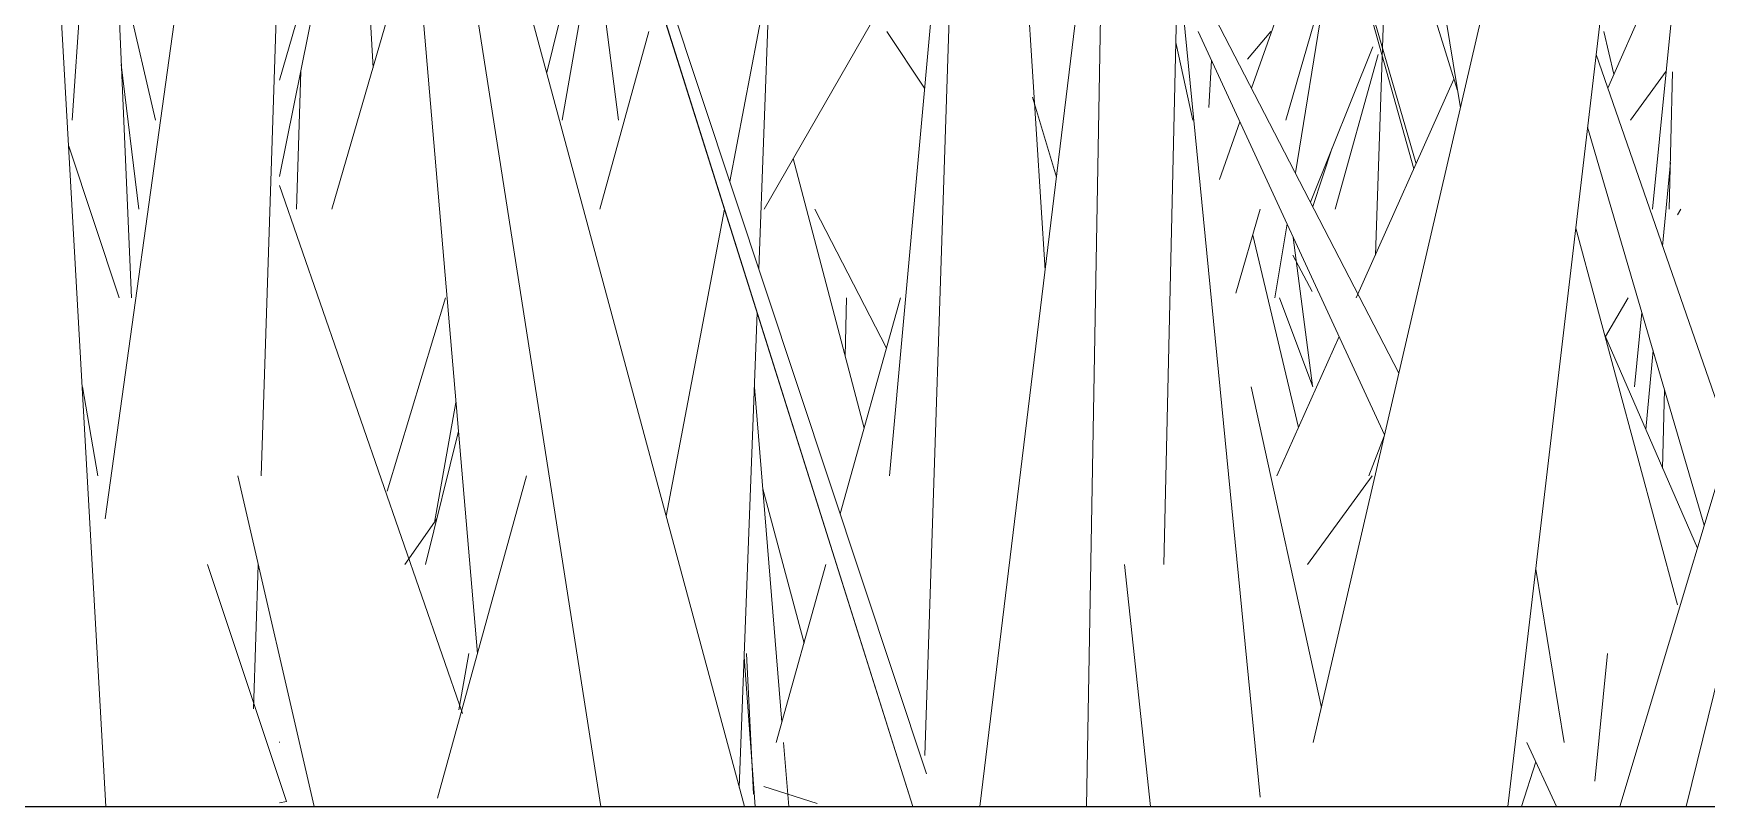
# Model space of a CAD drawing. Header units: millimetres. Extents: x -9575 to 27274, y -4387 to 11354.
# Drawn here: x -7366.4 to -7314.4, y 3048 to 3072 of the extents above; entities that cross this region are included whole.
import ezdxf

# ---------------------------------------------------------------- set-up
doc = ezdxf.new("R2010")
doc.units = ezdxf.units.MM
doc.layers.add('G-IMPT', color=8, linetype='Continuous', lineweight=9)

# ---------------------------------------------------------------- blocks, each defined once
blk = doc.blocks.new('Grass Array - 25_dwg-V48-North')
at = {"layer": 'G-IMPT'}
for p, q in [((-7364.146, 3056.935), (-7357.872, 3102.153)), ((-7338.508, 3100.295), (-7344.758, 3067.404)), ((-7320.6, 3048), (-7314.866, 3096.895)), ((-7357.231, 3095.983), (-7355.835, 3070.938)), ((-7322.077, 3069.687), (-7326.018, 3093.796)), ((-7353.335, 3093.244), (-7338.654, 3049.012)), ((-7339.078, 3048), (-7353.335, 3093.244)), ((-7358.187, 3092.52), (-7359.307, 3058.27)), ((-7355.723, 3089.394), (-7352.594, 3052.752)), ((-7336.533, 3089.081), (-7334.97, 3064.652)), ((-7348.763, 3048), (-7354.932, 3087.437)), ((-7339.078, 3048), (-7350.717, 3084.934)), ((-7364.211, 3083.72), (-7365.171, 3069.306)), ((-7363.33, 3063.788), (-7364.211, 3083.72)), ((-7366.064, 3082.336), (-7364.127, 3048)), ((-7337.63, 3082.278), (-7339.803, 3058.27)), ((-7338.701, 3049.589), (-7337.63, 3082.278)), ((-7353.05, 3080.453), (-7344.303, 3048)), ((-7331.43, 3080.255), (-7328.294, 3048.286)), ((-7322.166, 3070.228), (-7325.328, 3080.399)), ((-7333.117, 3079.869), (-7336.998, 3048)), ((-7333.681, 3048), (-7333.117, 3079.869)), ((-7328.559, 3070.302), (-7325.349, 3079.405)), ((-7358.734, 3067.561), (-7356.724, 3077.551)), ((-7349.963, 3069.306), (-7348.513, 3077.582)), ((-7325.103, 3077.582), (-7327.495, 3069.306)), ((-7320.247, 3077.582), (-7326.643, 3049.993)), ((-7363.33, 3063.788), (-7363.931, 3077.389)), ((-7324.328, 3076.402), (-7324.717, 3065.114)), ((-7349.322, 3075.345), (-7350.444, 3070.785)), ((-7338.581, 3075.441), (-7343.695, 3066.547)), ((-7317.499, 3070.301), (-7315.333, 3075.224)), ((-7363.806, 3074.562), (-7362.59, 3069.306)), ((-7354.703, 3074.823), (-7357.115, 3066.547)), ((-7348.927, 3074.823), (-7348.217, 3069.306)), ((-7323.519, 3067.798), (-7325.481, 3074.823)), ((-7324.61, 3071.936), (-7325.452, 3074.823)), ((-7343.858, 3064.692), (-7343.51, 3073.975)), ((-7333.681, 3048), (-7333.218, 3074.178)), ((-7330.851, 3074.351), (-7331.284, 3055.511)), ((-7323.986, 3061.456), (-7330.533, 3074.119)), ((-7315.333, 3074.324), (-7316.116, 3066.547)), ((-7327.201, 3067.674), (-7326.213, 3073.741)), ((-7358.231, 3072.301), (-7358.734, 3070.551)), ((-7348.792, 3066.547), (-7347.271, 3072.065)), ((-7339.881, 3072.065), (-7338.714, 3070.297)), ((-7330.223, 3072.065), (-7324.431, 3059.536)), ((-7328.687, 3071.199), (-7327.962, 3072.065)), ((-7324.61, 3071.936), (-7323.449, 3067.954)), ((-7317.309, 3070.732), (-7317.628, 3072.065)), ((-7330.383, 3069.306), (-7330.911, 3071.721)), ((-7326.731, 3066.767), (-7324.792, 3071.589)), ((-7325.967, 3066.547), (-7324.635, 3071.352)), ((-7317.862, 3071.348), (-7313.582, 3059.004)), ((-7363.102, 3066.547), (-7363.651, 3071.04)), ((-7358.213, 3066.547), (-7358.078, 3070.821)), ((-7329.887, 3069.704), (-7329.806, 3071.161)), ((-7316.794, 3069.306), (-7315.685, 3070.832)), ((-7315.596, 3066.547), (-7315.488, 3070.805)), ((-7322.276, 3070.582), (-7325.309, 3063.788)), ((-7335.363, 3070.024), (-7334.618, 3067.54)), ((-7329.559, 3067.464), (-7328.926, 3069.259)), ((-7314.504, 3056.735), (-7318.127, 3069.09)), ((-7363.719, 3063.788), (-7365.283, 3068.496)), ((-7326.661, 3066.631), (-7326.055, 3068.448)), ((-7340.589, 3059.747), (-7342.794, 3068.114)), ((-7315.559, 3067.989), (-7315.798, 3065.393)), ((-7353.06, 3050.884), (-7358.734, 3067.283)), ((-7344.922, 3066.545), (-7346.733, 3057.015)), ((-7342.117, 3066.547), (-7339.895, 3062.227)), ((-7328.292, 3066.547), (-7329.044, 3063.942)), ((-7315.229, 3066.547), (-7315.333, 3066.372)), ((-7327.106, 3059.765), (-7328.525, 3065.739)), ((-7327.833, 3063.788), (-7327.459, 3066.086)), ((-7326.672, 3061.06), (-7327.265, 3065.666)), ((-7318.494, 3065.956), (-7315.333, 3054.26)), ((-7327.274, 3065.115), (-7326.675, 3063.989)), ((-7355.396, 3057.789), (-7353.581, 3063.788)), ((-7341.333, 3057.084), (-7339.459, 3063.788)), ((-7341.333, 3057.084), (-7339.459, 3063.788)), ((-7341.136, 3063.788), (-7341.177, 3061.981)), ((-7327.693, 3063.788), (-7326.661, 3061.029)), ((-7316.865, 3063.788), (-7317.576, 3062.588)), ((-7344.463, 3048.593), (-7343.909, 3063.333)), ((-7316.44, 3063.336), (-7316.672, 3061.029)), ((-7325.843, 3062.592), (-7327.773, 3058.27)), ((-7317.597, 3062.638), (-7314.718, 3056.022)), ((-7316.094, 3062.159), (-7316.32, 3059.702)), ((-7364.377, 3058.27), (-7364.856, 3061.029)), ((-7343.142, 3050.617), (-7343.996, 3061.023)), ((-7326.392, 3051.076), (-7328.571, 3061.029)), ((-7315.799, 3058.505), (-7315.737, 3060.941)), ((-7353.929, 3056.822), (-7353.26, 3060.543)), ((-7353.184, 3059.653), (-7354.203, 3055.511)), ((-7324.917, 3058.27), (-7324.439, 3059.5)), ((-7360.037, 3058.27), (-7357.661, 3048)), ((-7353.834, 3048.256), (-7351.074, 3058.27)), ((-7342.454, 3053.077), (-7343.737, 3057.863)), ((-7326.82, 3055.511), (-7324.815, 3058.27)), ((-7314.044, 3058.27), (-7317.123, 3048)), ((-7354.848, 3055.518), (-7353.854, 3056.928)), ((-7358.525, 3048.155), (-7360.969, 3055.511)), ((-7359.398, 3055.505), (-7359.544, 3051.03)), ((-7343.316, 3049.993), (-7341.773, 3055.511)), ((-7343.316, 3049.993), (-7341.773, 3055.511)), ((-7332.504, 3055.511), (-7331.696, 3048)), ((-7318.858, 3049.993), (-7319.736, 3055.365)), ((-7315.072, 3048), (-7313.53, 3054.267)), ((-7353.17, 3050.998), (-7352.863, 3052.752)), ((-7343.973, 3048), (-7344.311, 3052.651)), ((-7344.24, 3052.752), (-7344.028, 3048.382)), ((-7317.506, 3052.752), (-7317.905, 3048.783)), ((-7358.742, 3049.993), (-7358.734, 3050.005)), ((-7342.927, 3048), (-7343.09, 3049.993)), ((-7320.018, 3049.993), (-7319.097, 3048)), ((-7319.738, 3049.386), (-7320.185, 3048)), ((-7343.699, 3048.622), (-7342.042, 3048.099)), ((-7358.525, 3048.155), (-7358.734, 3048.112))]:
    blk.add_line(p, q, dxfattribs=at)
blk = doc.blocks.new('Grass Array - Grass Array-V52-North')
blk.add_blockref('Grass Array - 25_dwg-V48-North', (0, 0))

msp = doc.modelspace()

# ---------------------------------------------------------------- linework, layer by layer
msp.add_line((-7466.268, 3048), (-6666.168, 3048))

# ---------------------------------------------------------------- block references
msp.add_blockref('Grass Array - Grass Array-V52-North', (0, 0))

doc.saveas('drawing.dxf')
